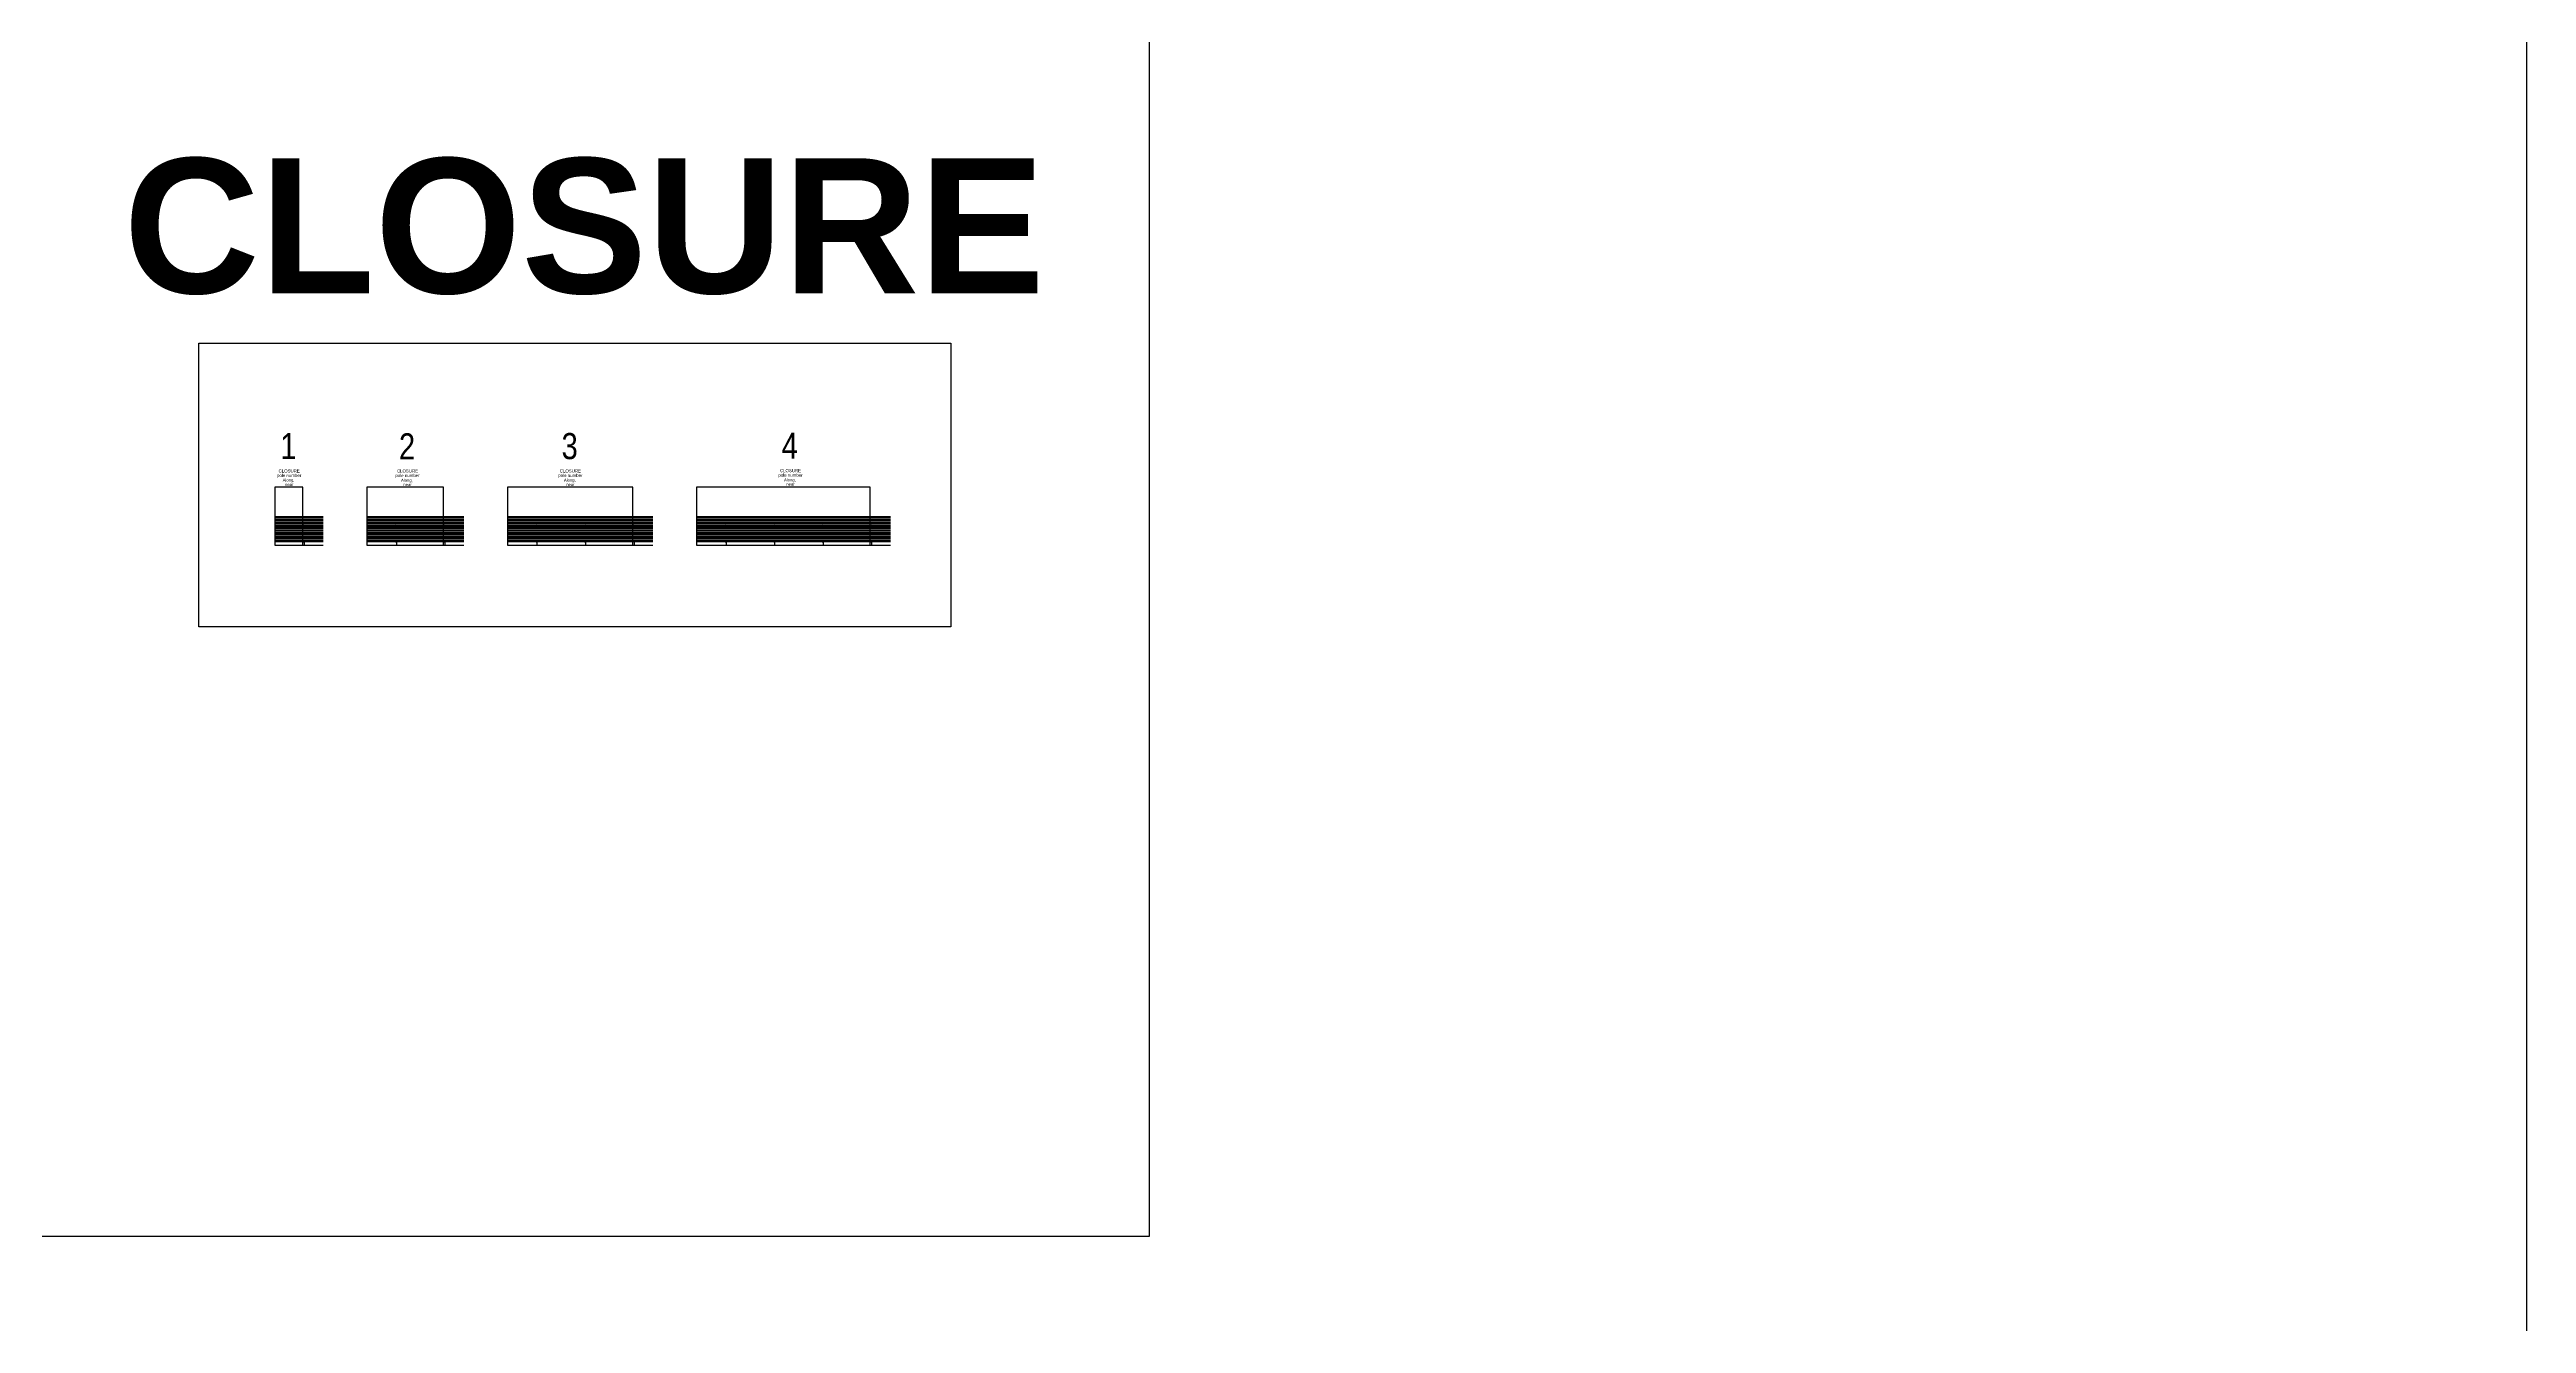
# Model space of a CAD drawing. Extents: x -663610 to -207124, y 70878 to 297551.
# Drawn here: x -250529 to -245787, y 78212 to 80651 of the extents above; entities that cross this region are included whole.
import ezdxf
from ezdxf.enums import TextEntityAlignment as Align

# ---------------------------------------------------------------- set-up
doc = ezdxf.new("R2010")
doc.units = 0
doc.header["$LTSCALE"] = 0.3
doc.layers.get('0').update_dxf_attribs({"linetype": 'CONTINUOUS'})
for name, color, linetype in [('BASEMAP', 7, 'CONTINUOUS'), ('Fiber Distribution', 7, 'CONTINUOUS'), ('Layer-assistant', 1, 'CONTINUOUS'), ('Network.conf-1', 50, 'CONTINUOUS')]:
    doc.layers.add(name, color=color, linetype=linetype)
doc.styles.add('Mark', font='arial.ttf', dxfattribs={"width": 0.8, "height": 2.5})
doc.styles.add('WMF-Arial Unicode MS0', font='')
doc.styles.add('仿宋', font='', dxfattribs={"width": 0.9})
doc.styles.get('WMF-Arial Unicode MS0').set_extended_font_data('Arial Unicode MS', bold=True)
doc.styles.get('仿宋').set_extended_font_data('FangSong_GB2312')

msp = doc.modelspace()

# ---------------------------------------------------------------- linework, layer by layer
at = {"layer": 'BASEMAP', "color": 152, "ltscale": 2, "true_color": 0x2776bb}
for points in [[(-245787.2, 70878.3), (-269522.5, 70878.3), (-269522.5, 85901.3), (-245787.2, 85901.3)], [(-255762.3, 83013.7), (-248424.4, 83013.7), (-248424.4, 78378.8), (-255762.3, 78378.8)], [(-250243.8, 80089.1), (-248803.8, 80089.1), (-248803.8, 79546.3), (-250243.8, 79546.3)]]:
    msp.add_lwpolyline(points, close=True, dxfattribs=at)
at = {"layer": 'Fiber Distribution', "color": 251, "lineweight": 5}
for p, q in [((-250098.3, 79757.3), (-250044.2, 79757.3)), ((-250098.3, 79755.2), (-250044.2, 79755.2)), ((-250098.3, 79753.1), (-250044.2, 79753.1)), ((-250098.3, 79751), (-250044.2, 79751)), ((-250098.3, 79748.9), (-250044.2, 79748.9)), ((-250098.3, 79746.7), (-250044.2, 79746.7)), ((-250098.3, 79744.6), (-250044.2, 79744.6)), ((-250098.3, 79742.5), (-250044.2, 79742.5)), ((-250098.3, 79740.4), (-250044.2, 79740.4)), ((-250098.3, 79738.3), (-250044.2, 79738.3)), ((-250098.3, 79736.2), (-250044.2, 79736.2)), ((-250098.3, 79734.1), (-250044.2, 79734.1)), ((-250098.3, 79734.1), (-250044.2, 79734.1)), ((-250098.3, 79732), (-250044.2, 79732)), ((-250098.3, 79729.8), (-250044.2, 79729.8)), ((-250098.3, 79727.7), (-250044.2, 79727.7)), ((-250098.3, 79725.6), (-250044.2, 79725.6)), ((-250098.3, 79723.5), (-250044.2, 79723.5)), ((-250098.3, 79721.4), (-250044.2, 79721.4)), ((-250098.3, 79719.3), (-250044.2, 79719.3)), ((-250098.3, 79717.2), (-250044.2, 79717.2)), ((-250044.2, 79757.3), (-250005.4, 79757.3)), ((-250044.2, 79755.2), (-250005.4, 79755.2)), ((-250044.2, 79753.1), (-250005.4, 79753.1)), ((-250044.2, 79751), (-250005.4, 79751)), ((-250044.2, 79748.9), (-250005.4, 79748.9)), ((-250044.2, 79746.7), (-250005.4, 79746.7)), ((-250044.2, 79744.6), (-250005.4, 79744.6)), ((-250044.2, 79742.5), (-250005.4, 79742.5)), ((-250044.2, 79740.4), (-250005.4, 79740.4)), ((-250044.2, 79738.3), (-250005.4, 79738.3)), ((-250044.2, 79736.2), (-250005.4, 79736.2)), ((-250044.2, 79734.1), (-250005.4, 79734.1)), ((-250044.2, 79734.1), (-250005.4, 79734.1)), ((-250044.2, 79734.1), (-250005.4, 79734.1)), ((-250044.2, 79734.1), (-250005.4, 79734.1)), ((-250044.2, 79734.1), (-250005.4, 79734.1)), ((-250044.2, 79732), (-250005.4, 79732)), ((-250044.2, 79732), (-250005.4, 79732)), ((-250044.2, 79729.8), (-250005.4, 79729.8)), ((-250044.2, 79729.8), (-250005.4, 79729.8)), ((-250044.2, 79729.8), (-250005.4, 79729.8)), ((-250044.2, 79727.7), (-250005.4, 79727.7)), ((-250044.2, 79725.6), (-250005.4, 79725.6)), ((-250044.2, 79723.5), (-250005.4, 79723.5)), ((-250044.2, 79721.4), (-250005.4, 79721.4)), ((-250044.2, 79719.3), (-250005.4, 79719.3)), ((-250044.2, 79717.2), (-250005.4, 79717.2)), ((-249921.9, 79757.3), (-249867.9, 79757.3)), ((-249921.9, 79755.2), (-249867.9, 79755.2)), ((-249921.9, 79753.1), (-249867.9, 79753.1)), ((-249921.9, 79751), (-249867.9, 79751)), ((-249921.9, 79748.9), (-249867.9, 79748.9)), ((-249921.9, 79746.7), (-249867.9, 79746.7)), ((-249921.9, 79744.6), (-249867.9, 79744.6)), ((-249921.9, 79742.5), (-249867.9, 79742.5)), ((-249921.9, 79740.4), (-249867.9, 79740.4)), ((-249921.9, 79738.3), (-249867.9, 79738.3)), ((-249921.9, 79736.2), (-249867.9, 79736.2)), ((-249921.9, 79734.1), (-249867.9, 79734.1)), ((-249921.9, 79734.1), (-249867.9, 79734.1)), ((-249921.9, 79732), (-249867.9, 79732)), ((-249921.9, 79729.8), (-249867.9, 79729.8)), ((-249921.9, 79727.7), (-249867.9, 79727.7)), ((-249921.9, 79725.6), (-249867.9, 79725.6)), ((-249921.9, 79723.5), (-249867.9, 79723.5)), ((-249921.9, 79721.4), (-249867.9, 79721.4)), ((-249921.9, 79719.3), (-249867.9, 79719.3)), ((-249921.9, 79717.2), (-249867.9, 79717.2)), ((-249867.9, 79757.3), (-249829.1, 79757.3)), ((-249867.9, 79755.2), (-249829.1, 79755.2)), ((-249867.9, 79753.1), (-249829.1, 79753.1)), ((-249867.9, 79751), (-249829.1, 79751)), ((-249867.9, 79748.9), (-249829.1, 79748.9)), ((-249867.9, 79746.7), (-249829.1, 79746.7)), ((-249867.9, 79744.6), (-249829.1, 79744.6)), ((-249867.9, 79742.5), (-249829.1, 79742.5)), ((-249867.9, 79740.4), (-249829.1, 79740.4)), ((-249867.9, 79738.3), (-249829.1, 79738.3)), ((-249867.9, 79736.2), (-249829.1, 79736.2)), ((-249867.9, 79734.1), (-249829.1, 79734.1)), ((-249867.9, 79734.1), (-249829.1, 79734.1)), ((-249867.9, 79734.1), (-249829.1, 79734.1)), ((-249867.9, 79734.1), (-249829.1, 79734.1)), ((-249867.9, 79734.1), (-249829.1, 79734.1)), ((-249867.9, 79732), (-249829.1, 79732)), ((-249867.9, 79732), (-249829.1, 79732)), ((-249867.9, 79729.8), (-249829.1, 79729.8)), ((-249867.9, 79729.8), (-249829.1, 79729.8)), ((-249867.9, 79729.8), (-249829.1, 79729.8)), ((-249867.9, 79727.7), (-249829.1, 79727.7)), ((-249867.9, 79725.6), (-249829.1, 79725.6)), ((-249867.9, 79723.5), (-249829.1, 79723.5)), ((-249867.9, 79721.4), (-249829.1, 79721.4)), ((-249867.9, 79719.3), (-249829.1, 79719.3)), ((-249867.9, 79717.2), (-249829.1, 79717.2)), ((-249829.1, 79757.3), (-249775.1, 79757.3)), ((-249829.1, 79755.2), (-249775.1, 79755.2)), ((-249829.1, 79753.1), (-249775.1, 79753.1)), ((-249829.1, 79751), (-249775.1, 79751)), ((-249829.1, 79748.9), (-249775.1, 79748.9)), ((-249829.1, 79746.7), (-249775.1, 79746.7)), ((-249829.1, 79744.6), (-249775.1, 79744.6)), ((-249829.1, 79742.5), (-249775.1, 79742.5)), ((-249829.1, 79740.4), (-249775.1, 79740.4)), ((-249829.1, 79738.3), (-249775.1, 79738.3)), ((-249829.1, 79736.2), (-249775.1, 79736.2)), ((-249829.1, 79734.1), (-249775.1, 79734.1)), ((-249829.1, 79734.1), (-249775.1, 79734.1)), ((-249829.1, 79732), (-249775.1, 79732)), ((-249829.1, 79729.8), (-249775.1, 79729.8)), ((-249829.1, 79727.7), (-249775.1, 79727.7)), ((-249829.1, 79725.6), (-249775.1, 79725.6)), ((-249829.1, 79723.5), (-249775.1, 79723.5)), ((-249829.1, 79721.4), (-249775.1, 79721.4)), ((-249829.1, 79719.3), (-249775.1, 79719.3)), ((-249829.1, 79717.2), (-249775.1, 79717.2)), ((-249775.1, 79757.3), (-249736.2, 79757.3)), ((-249775.1, 79755.2), (-249736.2, 79755.2)), ((-249775.1, 79753.1), (-249736.2, 79753.1)), ((-249775.1, 79751), (-249736.2, 79751)), ((-249775.1, 79748.9), (-249736.2, 79748.9)), ((-249775.1, 79746.7), (-249736.2, 79746.7)), ((-249775.1, 79744.6), (-249736.2, 79744.6)), ((-249775.1, 79742.5), (-249736.2, 79742.5)), ((-249775.1, 79740.4), (-249736.2, 79740.4)), ((-249775.1, 79738.3), (-249736.2, 79738.3)), ((-249775.1, 79736.2), (-249736.2, 79736.2)), ((-249775.1, 79734.1), (-249736.2, 79734.1)), ((-249775.1, 79734.1), (-249736.2, 79734.1)), ((-249775.1, 79734.1), (-249736.2, 79734.1)), ((-249775.1, 79734.1), (-249736.2, 79734.1)), ((-249775.1, 79734.1), (-249736.2, 79734.1)), ((-249775.1, 79732), (-249736.2, 79732)), ((-249775.1, 79732), (-249736.2, 79732)), ((-249775.1, 79729.8), (-249736.2, 79729.8)), ((-249775.1, 79729.8), (-249736.2, 79729.8)), ((-249775.1, 79729.8), (-249736.2, 79729.8)), ((-249775.1, 79727.7), (-249736.2, 79727.7)), ((-249775.1, 79725.6), (-249736.2, 79725.6)), ((-249775.1, 79723.5), (-249736.2, 79723.5)), ((-249775.1, 79721.4), (-249736.2, 79721.4)), ((-249775.1, 79719.3), (-249736.2, 79719.3)), ((-249775.1, 79717.2), (-249736.2, 79717.2)), ((-249652.7, 79757.3), (-249598.7, 79757.3)), ((-249652.7, 79755.2), (-249598.7, 79755.2)), ((-249652.7, 79753.1), (-249598.7, 79753.1)), ((-249652.7, 79751), (-249598.7, 79751)), ((-249652.7, 79748.9), (-249598.7, 79748.9)), ((-249652.7, 79746.7), (-249598.7, 79746.7)), ((-249652.7, 79744.6), (-249598.7, 79744.6)), ((-249652.7, 79742.5), (-249598.7, 79742.5)), ((-249652.7, 79740.4), (-249598.7, 79740.4)), ((-249652.7, 79738.3), (-249598.7, 79738.3)), ((-249652.7, 79736.2), (-249598.7, 79736.2)), ((-249652.7, 79734.1), (-249598.7, 79734.1)), ((-249652.7, 79734.1), (-249598.7, 79734.1)), ((-249652.7, 79732), (-249598.7, 79732)), ((-249652.7, 79729.8), (-249598.7, 79729.8)), ((-249652.7, 79727.7), (-249598.7, 79727.7)), ((-249652.7, 79725.6), (-249598.7, 79725.6)), ((-249652.7, 79723.5), (-249598.7, 79723.5)), ((-249652.7, 79721.4), (-249598.7, 79721.4)), ((-249652.7, 79719.3), (-249598.7, 79719.3)), ((-249652.7, 79717.2), (-249598.7, 79717.2)), ((-249598.7, 79757.3), (-249559.9, 79757.3)), ((-249598.7, 79755.2), (-249559.9, 79755.2)), ((-249598.7, 79753.1), (-249559.9, 79753.1)), ((-249598.7, 79751), (-249559.9, 79751)), ((-249598.7, 79748.9), (-249559.9, 79748.9)), ((-249598.7, 79746.7), (-249559.9, 79746.7)), ((-249598.7, 79744.6), (-249559.9, 79744.6)), ((-249598.7, 79742.5), (-249559.9, 79742.5)), ((-249598.7, 79740.4), (-249559.9, 79740.4)), ((-249598.7, 79738.3), (-249559.9, 79738.3)), ((-249598.7, 79736.2), (-249559.9, 79736.2)), ((-249598.7, 79734.1), (-249559.9, 79734.1)), ((-249598.7, 79734.1), (-249559.9, 79734.1)), ((-249598.7, 79734.1), (-249559.9, 79734.1)), ((-249598.7, 79734.1), (-249559.9, 79734.1)), ((-249598.7, 79734.1), (-249559.9, 79734.1)), ((-249598.7, 79732), (-249559.9, 79732)), ((-249598.7, 79732), (-249559.9, 79732)), ((-249598.7, 79729.8), (-249559.9, 79729.8)), ((-249598.7, 79729.8), (-249559.9, 79729.8)), ((-249598.7, 79729.8), (-249559.9, 79729.8)), ((-249598.7, 79727.7), (-249559.9, 79727.7)), ((-249598.7, 79725.6), (-249559.9, 79725.6)), ((-249598.7, 79723.5), (-249559.9, 79723.5)), ((-249598.7, 79721.4), (-249559.9, 79721.4)), ((-249598.7, 79719.3), (-249559.9, 79719.3)), ((-249598.7, 79717.2), (-249559.9, 79717.2)), ((-249559.9, 79757.3), (-249505.9, 79757.3)), ((-249559.9, 79755.2), (-249505.9, 79755.2)), ((-249559.9, 79753.1), (-249505.9, 79753.1)), ((-249559.9, 79751), (-249505.9, 79751)), ((-249559.9, 79748.9), (-249505.9, 79748.9)), ((-249559.9, 79746.7), (-249505.9, 79746.7)), ((-249559.9, 79744.6), (-249505.9, 79744.6)), ((-249559.9, 79742.5), (-249505.9, 79742.5)), ((-249559.9, 79740.4), (-249505.9, 79740.4)), ((-249559.9, 79738.3), (-249505.9, 79738.3)), ((-249559.9, 79736.2), (-249505.9, 79736.2)), ((-249559.9, 79734.1), (-249505.9, 79734.1)), ((-249559.9, 79734.1), (-249505.9, 79734.1)), ((-249559.9, 79732), (-249505.9, 79732)), ((-249559.9, 79729.8), (-249505.9, 79729.8)), ((-249559.9, 79727.7), (-249505.9, 79727.7)), ((-249559.9, 79725.6), (-249505.9, 79725.6)), ((-249559.9, 79723.5), (-249505.9, 79723.5)), ((-249559.9, 79721.4), (-249505.9, 79721.4)), ((-249559.9, 79719.3), (-249505.9, 79719.3)), ((-249559.9, 79717.2), (-249505.9, 79717.2)), ((-249505.9, 79757.3), (-249467, 79757.3)), ((-249505.9, 79755.2), (-249467, 79755.2)), ((-249505.9, 79753.1), (-249467, 79753.1)), ((-249505.9, 79751), (-249467, 79751)), ((-249505.9, 79748.9), (-249467, 79748.9)), ((-249505.9, 79746.7), (-249467, 79746.7)), ((-249505.9, 79744.6), (-249467, 79744.6)), ((-249505.9, 79742.5), (-249467, 79742.5)), ((-249505.9, 79740.4), (-249467, 79740.4)), ((-249505.9, 79738.3), (-249467, 79738.3)), ((-249505.9, 79736.2), (-249467, 79736.2)), ((-249505.9, 79734.1), (-249467, 79734.1)), ((-249505.9, 79734.1), (-249467, 79734.1)), ((-249505.9, 79734.1), (-249467, 79734.1)), ((-249505.9, 79734.1), (-249467, 79734.1)), ((-249505.9, 79734.1), (-249467, 79734.1)), ((-249505.9, 79732), (-249467, 79732)), ((-249505.9, 79732), (-249467, 79732)), ((-249505.9, 79729.8), (-249467, 79729.8)), ((-249505.9, 79729.8), (-249467, 79729.8)), ((-249505.9, 79729.8), (-249467, 79729.8)), ((-249505.9, 79727.7), (-249467, 79727.7)), ((-249505.9, 79725.6), (-249467, 79725.6)), ((-249505.9, 79723.5), (-249467, 79723.5)), ((-249505.9, 79721.4), (-249467, 79721.4)), ((-249505.9, 79719.3), (-249467, 79719.3)), ((-249505.9, 79717.2), (-249467, 79717.2)), ((-249467, 79757.3), (-249413, 79757.3)), ((-249467, 79755.2), (-249413, 79755.2)), ((-249467, 79753.1), (-249413, 79753.1)), ((-249467, 79751), (-249413, 79751)), ((-249467, 79748.9), (-249413, 79748.9)), ((-249467, 79746.7), (-249413, 79746.7)), ((-249467, 79744.6), (-249413, 79744.6)), ((-249467, 79742.5), (-249413, 79742.5)), ((-249467, 79740.4), (-249413, 79740.4)), ((-249467, 79738.3), (-249413, 79738.3)), ((-249467, 79736.2), (-249413, 79736.2)), ((-249467, 79734.1), (-249413, 79734.1)), ((-249467, 79734.1), (-249413, 79734.1)), ((-249467, 79732), (-249413, 79732)), ((-249467, 79729.8), (-249413, 79729.8)), ((-249467, 79727.7), (-249413, 79727.7)), ((-249467, 79725.6), (-249413, 79725.6)), ((-249467, 79723.5), (-249413, 79723.5)), ((-249467, 79721.4), (-249413, 79721.4)), ((-249467, 79719.3), (-249413, 79719.3)), ((-249467, 79717.2), (-249413, 79717.2)), ((-249413, 79757.3), (-249374.1, 79757.3)), ((-249413, 79755.2), (-249374.1, 79755.2)), ((-249413, 79753.1), (-249374.1, 79753.1)), ((-249413, 79751), (-249374.1, 79751)), ((-249413, 79748.9), (-249374.1, 79748.9)), ((-249413, 79746.7), (-249374.1, 79746.7)), ((-249413, 79744.6), (-249374.1, 79744.6)), ((-249413, 79742.5), (-249374.1, 79742.5)), ((-249413, 79740.4), (-249374.1, 79740.4)), ((-249413, 79738.3), (-249374.1, 79738.3)), ((-249413, 79736.2), (-249374.1, 79736.2)), ((-249413, 79734.1), (-249374.1, 79734.1)), ((-249413, 79734.1), (-249374.1, 79734.1)), ((-249413, 79734.1), (-249374.1, 79734.1)), ((-249413, 79734.1), (-249374.1, 79734.1)), ((-249413, 79734.1), (-249374.1, 79734.1)), ((-249413, 79732), (-249374.1, 79732)), ((-249413, 79732), (-249374.1, 79732)), ((-249413, 79729.8), (-249374.1, 79729.8)), ((-249413, 79729.8), (-249374.1, 79729.8)), ((-249413, 79729.8), (-249374.1, 79729.8)), ((-249413, 79727.7), (-249374.1, 79727.7)), ((-249413, 79725.6), (-249374.1, 79725.6)), ((-249413, 79723.5), (-249374.1, 79723.5)), ((-249413, 79721.4), (-249374.1, 79721.4)), ((-249413, 79719.3), (-249374.1, 79719.3)), ((-249413, 79717.2), (-249374.1, 79717.2)), ((-249290.7, 79757.3), (-249236.7, 79757.3)), ((-249290.7, 79755.2), (-249236.7, 79755.2)), ((-249290.7, 79753.1), (-249236.7, 79753.1)), ((-249290.7, 79751), (-249236.7, 79751)), ((-249290.7, 79748.9), (-249236.7, 79748.9)), ((-249290.7, 79746.7), (-249236.7, 79746.7)), ((-249290.7, 79744.6), (-249236.7, 79744.6)), ((-249290.7, 79742.5), (-249236.7, 79742.5)), ((-249290.7, 79740.4), (-249236.7, 79740.4)), ((-249290.7, 79738.3), (-249236.7, 79738.3)), ((-249290.7, 79736.2), (-249236.7, 79736.2)), ((-249290.7, 79734.1), (-249236.7, 79734.1)), ((-249290.7, 79734.1), (-249236.7, 79734.1)), ((-249290.7, 79732), (-249236.7, 79732)), ((-249290.7, 79729.8), (-249236.7, 79729.8)), ((-249290.7, 79727.7), (-249236.7, 79727.7)), ((-249290.7, 79725.6), (-249236.7, 79725.6)), ((-249290.7, 79723.5), (-249236.7, 79723.5)), ((-249290.7, 79721.4), (-249236.7, 79721.4)), ((-249290.7, 79719.3), (-249236.7, 79719.3)), ((-249290.7, 79717.2), (-249236.7, 79717.2)), ((-249236.7, 79757.3), (-249197.8, 79757.3)), ((-249236.7, 79755.2), (-249197.8, 79755.2)), ((-249236.7, 79753.1), (-249197.8, 79753.1)), ((-249236.7, 79751), (-249197.8, 79751)), ((-249236.7, 79748.9), (-249197.8, 79748.9)), ((-249236.7, 79746.7), (-249197.8, 79746.7)), ((-249236.7, 79744.6), (-249197.8, 79744.6)), ((-249236.7, 79742.5), (-249197.8, 79742.5)), ((-249236.7, 79740.4), (-249197.8, 79740.4)), ((-249236.7, 79738.3), (-249197.8, 79738.3)), ((-249236.7, 79736.2), (-249197.8, 79736.2)), ((-249236.7, 79734.1), (-249197.8, 79734.1)), ((-249236.7, 79734.1), (-249197.8, 79734.1)), ((-249236.7, 79734.1), (-249197.8, 79734.1)), ((-249236.7, 79734.1), (-249197.8, 79734.1)), ((-249236.7, 79734.1), (-249197.8, 79734.1)), ((-249236.7, 79732), (-249197.8, 79732)), ((-249236.7, 79732), (-249197.8, 79732)), ((-249236.7, 79729.8), (-249197.8, 79729.8)), ((-249236.7, 79729.8), (-249197.8, 79729.8)), ((-249236.7, 79729.8), (-249197.8, 79729.8)), ((-249236.7, 79727.7), (-249197.8, 79727.7)), ((-249236.7, 79725.6), (-249197.8, 79725.6)), ((-249236.7, 79723.5), (-249197.8, 79723.5)), ((-249236.7, 79721.4), (-249197.8, 79721.4)), ((-249236.7, 79719.3), (-249197.8, 79719.3)), ((-249236.7, 79717.2), (-249197.8, 79717.2)), ((-249197.8, 79757.3), (-249143.8, 79757.3)), ((-249197.8, 79755.2), (-249143.8, 79755.2)), ((-249197.8, 79753.1), (-249143.8, 79753.1)), ((-249197.8, 79751), (-249143.8, 79751)), ((-249197.8, 79748.9), (-249143.8, 79748.9)), ((-249197.8, 79746.7), (-249143.8, 79746.7)), ((-249197.8, 79744.6), (-249143.8, 79744.6)), ((-249197.8, 79742.5), (-249143.8, 79742.5)), ((-249197.8, 79740.4), (-249143.8, 79740.4)), ((-249197.8, 79738.3), (-249143.8, 79738.3)), ((-249197.8, 79736.2), (-249143.8, 79736.2)), ((-249197.8, 79734.1), (-249143.8, 79734.1)), ((-249197.8, 79734.1), (-249143.8, 79734.1)), ((-249197.8, 79732), (-249143.8, 79732)), ((-249197.8, 79729.8), (-249143.8, 79729.8)), ((-249197.8, 79727.7), (-249143.8, 79727.7)), ((-249197.8, 79725.6), (-249143.8, 79725.6)), ((-249197.8, 79723.5), (-249143.8, 79723.5)), ((-249197.8, 79721.4), (-249143.8, 79721.4)), ((-249197.8, 79719.3), (-249143.8, 79719.3)), ((-249197.8, 79717.2), (-249143.8, 79717.2)), ((-249143.8, 79757.3), (-249104.9, 79757.3)), ((-249143.8, 79755.2), (-249104.9, 79755.2)), ((-249143.8, 79753.1), (-249104.9, 79753.1)), ((-249143.8, 79751), (-249104.9, 79751)), ((-249143.8, 79748.9), (-249104.9, 79748.9)), ((-249143.8, 79746.7), (-249104.9, 79746.7)), ((-249143.8, 79744.6), (-249104.9, 79744.6)), ((-249143.8, 79742.5), (-249104.9, 79742.5)), ((-249143.8, 79740.4), (-249104.9, 79740.4)), ((-249143.8, 79738.3), (-249104.9, 79738.3)), ((-249143.8, 79736.2), (-249104.9, 79736.2)), ((-249143.8, 79734.1), (-249104.9, 79734.1)), ((-249143.8, 79734.1), (-249104.9, 79734.1)), ((-249143.8, 79734.1), (-249104.9, 79734.1)), ((-249143.8, 79734.1), (-249104.9, 79734.1)), ((-249143.8, 79734.1), (-249104.9, 79734.1)), ((-249143.8, 79732), (-249104.9, 79732)), ((-249143.8, 79732), (-249104.9, 79732)), ((-249143.8, 79729.8), (-249104.9, 79729.8)), ((-249143.8, 79729.8), (-249104.9, 79729.8)), ((-249143.8, 79729.8), (-249104.9, 79729.8)), ((-249143.8, 79727.7), (-249104.9, 79727.7)), ((-249143.8, 79725.6), (-249104.9, 79725.6)), ((-249143.8, 79723.5), (-249104.9, 79723.5)), ((-249143.8, 79721.4), (-249104.9, 79721.4)), ((-249143.8, 79719.3), (-249104.9, 79719.3)), ((-249143.8, 79717.2), (-249104.9, 79717.2)), ((-249104.9, 79757.3), (-249050.9, 79757.3)), ((-249104.9, 79755.2), (-249050.9, 79755.2)), ((-249104.9, 79753.1), (-249050.9, 79753.1)), ((-249104.9, 79751), (-249050.9, 79751)), ((-249104.9, 79748.9), (-249050.9, 79748.9)), ((-249104.9, 79746.7), (-249050.9, 79746.7)), ((-249104.9, 79744.6), (-249050.9, 79744.6)), ((-249104.9, 79742.5), (-249050.9, 79742.5)), ((-249104.9, 79740.4), (-249050.9, 79740.4)), ((-249104.9, 79738.3), (-249050.9, 79738.3)), ((-249104.9, 79736.2), (-249050.9, 79736.2)), ((-249104.9, 79734.1), (-249050.9, 79734.1)), ((-249104.9, 79734.1), (-249050.9, 79734.1)), ((-249104.9, 79732), (-249050.9, 79732)), ((-249104.9, 79729.8), (-249050.9, 79729.8)), ((-249104.9, 79727.7), (-249050.9, 79727.7)), ((-249104.9, 79725.6), (-249050.9, 79725.6)), ((-249104.9, 79723.5), (-249050.9, 79723.5)), ((-249104.9, 79721.4), (-249050.9, 79721.4)), ((-249104.9, 79719.3), (-249050.9, 79719.3)), ((-249104.9, 79717.2), (-249050.9, 79717.2)), ((-249050.9, 79757.3), (-249012, 79757.3)), ((-249050.9, 79755.2), (-249012, 79755.2)), ((-249050.9, 79753.1), (-249012, 79753.1)), ((-249050.9, 79751), (-249012, 79751)), ((-249050.9, 79748.9), (-249012, 79748.9)), ((-249050.9, 79746.7), (-249012, 79746.7)), ((-249050.9, 79744.6), (-249012, 79744.6)), ((-249050.9, 79742.5), (-249012, 79742.5)), ((-249050.9, 79740.4), (-249012, 79740.4)), ((-249050.9, 79738.3), (-249012, 79738.3)), ((-249050.9, 79736.2), (-249012, 79736.2)), ((-249050.9, 79734.1), (-249012, 79734.1)), ((-249050.9, 79734.1), (-249012, 79734.1)), ((-249050.9, 79734.1), (-249012, 79734.1)), ((-249050.9, 79734.1), (-249012, 79734.1)), ((-249050.9, 79734.1), (-249012, 79734.1)), ((-249050.9, 79732), (-249012, 79732)), ((-249050.9, 79732), (-249012, 79732)), ((-249050.9, 79729.8), (-249012, 79729.8)), ((-249050.9, 79729.8), (-249012, 79729.8)), ((-249050.9, 79729.8), (-249012, 79729.8)), ((-249050.9, 79727.7), (-249012, 79727.7)), ((-249050.9, 79725.6), (-249012, 79725.6)), ((-249050.9, 79723.5), (-249012, 79723.5)), ((-249050.9, 79721.4), (-249012, 79721.4)), ((-249050.9, 79719.3), (-249012, 79719.3)), ((-249050.9, 79717.2), (-249012, 79717.2)), ((-249012, 79757.3), (-248958, 79757.3)), ((-249012, 79755.2), (-248958, 79755.2)), ((-249012, 79753.1), (-248958, 79753.1)), ((-249012, 79751), (-248958, 79751)), ((-249012, 79748.9), (-248958, 79748.9)), ((-249012, 79746.7), (-248958, 79746.7)), ((-249012, 79744.6), (-248958, 79744.6)), ((-249012, 79742.5), (-248958, 79742.5)), ((-249012, 79740.4), (-248958, 79740.4)), ((-249012, 79738.3), (-248958, 79738.3)), ((-249012, 79736.2), (-248958, 79736.2)), ((-249012, 79734.1), (-248958, 79734.1)), ((-249012, 79734.1), (-248958, 79734.1)), ((-249012, 79732), (-248958, 79732)), ((-249012, 79729.8), (-248958, 79729.8)), ((-249012, 79727.7), (-248958, 79727.7)), ((-249012, 79725.6), (-248958, 79725.6)), ((-249012, 79723.5), (-248958, 79723.5)), ((-249012, 79721.4), (-248958, 79721.4)), ((-249012, 79719.3), (-248958, 79719.3)), ((-249012, 79717.2), (-248958, 79717.2)), ((-248958, 79757.3), (-248919.1, 79757.3)), ((-248958, 79755.2), (-248919.1, 79755.2)), ((-248958, 79753.1), (-248919.1, 79753.1)), ((-248958, 79751), (-248919.1, 79751)), ((-248958, 79748.9), (-248919.1, 79748.9)), ((-248958, 79746.7), (-248919.1, 79746.7)), ((-248958, 79744.6), (-248919.1, 79744.6)), ((-248958, 79742.5), (-248919.1, 79742.5)), ((-248958, 79740.4), (-248919.1, 79740.4)), ((-248958, 79738.3), (-248919.1, 79738.3)), ((-248958, 79736.2), (-248919.1, 79736.2)), ((-248958, 79734.1), (-248919.1, 79734.1)), ((-248958, 79734.1), (-248919.1, 79734.1)), ((-248958, 79734.1), (-248919.1, 79734.1)), ((-248958, 79734.1), (-248919.1, 79734.1)), ((-248958, 79734.1), (-248919.1, 79734.1)), ((-248958, 79732), (-248919.1, 79732)), ((-248958, 79732), (-248919.1, 79732)), ((-248958, 79729.8), (-248919.1, 79729.8)), ((-248958, 79729.8), (-248919.1, 79729.8)), ((-248958, 79729.8), (-248919.1, 79729.8)), ((-248958, 79727.7), (-248919.1, 79727.7)), ((-248958, 79725.6), (-248919.1, 79725.6)), ((-248958, 79723.5), (-248919.1, 79723.5)), ((-248958, 79721.4), (-248919.1, 79721.4)), ((-248958, 79719.3), (-248919.1, 79719.3)), ((-248958, 79717.2), (-248919.1, 79717.2)), ((-250098.3, 79715), (-250044.2, 79715)), ((-250098.3, 79712.9), (-250044.2, 79712.9)), ((-250098.3, 79712.9), (-250044.2, 79712.9)), ((-250098.3, 79710.8), (-250044.2, 79710.8)), ((-250098.3, 79708.7), (-250044.2, 79708.7)), ((-250098.3, 79708.7), (-250044.2, 79708.7)), ((-250044.2, 79715), (-250005.4, 79715)), ((-250044.2, 79712.9), (-250005.4, 79712.9)), ((-250044.2, 79712.9), (-250005.4, 79712.9)), ((-250044.2, 79710.8), (-250005.4, 79710.8)), ((-250044.2, 79708.7), (-250005.4, 79708.7)), ((-250044.2, 79708.7), (-250005.4, 79708.7)), ((-249921.9, 79715), (-249867.9, 79715)), ((-249921.9, 79712.9), (-249867.9, 79712.9)), ((-249921.9, 79712.9), (-249867.9, 79712.9)), ((-249921.9, 79710.8), (-249867.9, 79710.8)), ((-249921.9, 79708.7), (-249867.9, 79708.7)), ((-249921.9, 79708.7), (-249867.9, 79708.7)), ((-249867.9, 79715), (-249829.1, 79715)), ((-249867.9, 79712.9), (-249829.1, 79712.9)), ((-249867.9, 79712.9), (-249829.1, 79712.9)), ((-249867.9, 79710.8), (-249829.1, 79710.8)), ((-249867.9, 79708.7), (-249829.1, 79708.7)), ((-249867.9, 79708.7), (-249829.1, 79708.7)), ((-249829.1, 79715), (-249775.1, 79715)), ((-249829.1, 79712.9), (-249775.1, 79712.9)), ((-249829.1, 79712.9), (-249775.1, 79712.9)), ((-249829.1, 79710.8), (-249775.1, 79710.8)), ((-249829.1, 79708.7), (-249775.1, 79708.7)), ((-249829.1, 79708.7), (-249775.1, 79708.7)), ((-249775.1, 79715), (-249736.2, 79715)), ((-249775.1, 79712.9), (-249736.2, 79712.9)), ((-249775.1, 79712.9), (-249736.2, 79712.9)), ((-249775.1, 79710.8), (-249736.2, 79710.8)), ((-249775.1, 79708.7), (-249736.2, 79708.7)), ((-249775.1, 79708.7), (-249736.2, 79708.7)), ((-249652.7, 79715), (-249598.7, 79715)), ((-249652.7, 79712.9), (-249598.7, 79712.9)), ((-249652.7, 79712.9), (-249598.7, 79712.9)), ((-249652.7, 79710.8), (-249598.7, 79710.8)), ((-249652.7, 79708.7), (-249598.7, 79708.7)), ((-249652.7, 79708.7), (-249598.7, 79708.7)), ((-249598.7, 79715), (-249559.9, 79715)), ((-249598.7, 79712.9), (-249559.9, 79712.9)), ((-249598.7, 79712.9), (-249559.9, 79712.9)), ((-249598.7, 79710.8), (-249559.9, 79710.8)), ((-249598.7, 79708.7), (-249559.9, 79708.7)), ((-249598.7, 79708.7), (-249559.9, 79708.7)), ((-249559.9, 79715), (-249505.9, 79715)), ((-249559.9, 79712.9), (-249505.9, 79712.9)), ((-249559.9, 79712.9), (-249505.9, 79712.9)), ((-249559.9, 79710.8), (-249505.9, 79710.8)), ((-249559.9, 79708.7), (-249505.9, 79708.7)), ((-249559.9, 79708.7), (-249505.9, 79708.7)), ((-249505.9, 79715), (-249467, 79715)), ((-249505.9, 79712.9), (-249467, 79712.9)), ((-249505.9, 79712.9), (-249467, 79712.9)), ((-249505.9, 79710.8), (-249467, 79710.8)), ((-249505.9, 79708.7), (-249467, 79708.7)), ((-249505.9, 79708.7), (-249467, 79708.7)), ((-249467, 79715), (-249413, 79715)), ((-249467, 79712.9), (-249413, 79712.9)), ((-249467, 79712.9), (-249413, 79712.9)), ((-249467, 79710.8), (-249413, 79710.8)), ((-249467, 79708.7), (-249413, 79708.7)), ((-249467, 79708.7), (-249413, 79708.7)), ((-249413, 79715), (-249374.1, 79715)), ((-249413, 79712.9), (-249374.1, 79712.9)), ((-249413, 79712.9), (-249374.1, 79712.9)), ((-249413, 79710.8), (-249374.1, 79710.8)), ((-249413, 79708.7), (-249374.1, 79708.7)), ((-249413, 79708.7), (-249374.1, 79708.7)), ((-249290.7, 79715), (-249236.7, 79715)), ((-249290.7, 79712.9), (-249236.7, 79712.9)), ((-249290.7, 79712.9), (-249236.7, 79712.9)), ((-249290.7, 79710.8), (-249236.7, 79710.8)), ((-249290.7, 79708.7), (-249236.7, 79708.7)), ((-249290.7, 79708.7), (-249236.7, 79708.7)), ((-249236.7, 79715), (-249197.8, 79715)), ((-249236.7, 79712.9), (-249197.8, 79712.9)), ((-249236.7, 79712.9), (-249197.8, 79712.9)), ((-249236.7, 79710.8), (-249197.8, 79710.8)), ((-249236.7, 79708.7), (-249197.8, 79708.7)), ((-249236.7, 79708.7), (-249197.8, 79708.7)), ((-249197.8, 79715), (-249143.8, 79715)), ((-249197.8, 79712.9), (-249143.8, 79712.9)), ((-249197.8, 79712.9), (-249143.8, 79712.9)), ((-249197.8, 79710.8), (-249143.8, 79710.8)), ((-249197.8, 79708.7), (-249143.8, 79708.7)), ((-249197.8, 79708.7), (-249143.8, 79708.7)), ((-249143.8, 79715), (-249104.9, 79715)), ((-249143.8, 79712.9), (-249104.9, 79712.9)), ((-249143.8, 79712.9), (-249104.9, 79712.9)), ((-249143.8, 79710.8), (-249104.9, 79710.8)), ((-249143.8, 79708.7), (-249104.9, 79708.7)), ((-249143.8, 79708.7), (-249104.9, 79708.7)), ((-249104.9, 79715), (-249050.9, 79715)), ((-249104.9, 79712.9), (-249050.9, 79712.9)), ((-249104.9, 79712.9), (-249050.9, 79712.9)), ((-249104.9, 79710.8), (-249050.9, 79710.8)), ((-249104.9, 79708.7), (-249050.9, 79708.7)), ((-249104.9, 79708.7), (-249050.9, 79708.7)), ((-249050.9, 79715), (-249012, 79715)), ((-249050.9, 79712.9), (-249012, 79712.9)), ((-249050.9, 79712.9), (-249012, 79712.9)), ((-249050.9, 79710.8), (-249012, 79710.8)), ((-249050.9, 79708.7), (-249012, 79708.7)), ((-249050.9, 79708.7), (-249012, 79708.7)), ((-249012, 79715), (-248958, 79715)), ((-249012, 79712.9), (-248958, 79712.9)), ((-249012, 79712.9), (-248958, 79712.9)), ((-249012, 79710.8), (-248958, 79710.8)), ((-249012, 79708.7), (-248958, 79708.7)), ((-249012, 79708.7), (-248958, 79708.7)), ((-248958, 79715), (-248919.1, 79715)), ((-248958, 79712.9), (-248919.1, 79712.9)), ((-248958, 79712.9), (-248919.1, 79712.9)), ((-248958, 79710.8), (-248919.1, 79710.8)), ((-248958, 79708.7), (-248919.1, 79708.7)), ((-248958, 79708.7), (-248919.1, 79708.7))]:
    msp.add_line(p, q, dxfattribs=at)
at = {"layer": 'Layer-assistant', "color": 1}
for p, q in [((-250044.2, 79702.2), (-250005.4, 79702.2)), ((-250041.7, 79708.7), (-250041.7, 79702.2)), ((-249867.9, 79702.2), (-249829.1, 79702.2)), ((-249865.4, 79708.7), (-249865.4, 79702.2)), ((-249775.1, 79702.2), (-249736.2, 79702.2)), ((-249772.5, 79708.7), (-249772.5, 79702.2)), ((-249598.7, 79702.2), (-249559.9, 79702.2)), ((-249596.2, 79708.7), (-249596.2, 79702.2)), ((-249505.9, 79702.2), (-249467, 79702.2)), ((-249503.3, 79708.7), (-249503.3, 79702.2)), ((-249413, 79702.2), (-249374.1, 79702.2)), ((-249410.4, 79708.7), (-249410.4, 79702.2)), ((-249236.7, 79702.2), (-249197.8, 79702.2)), ((-249234.1, 79708.7), (-249234.1, 79702.2)), ((-249143.8, 79702.2), (-249104.9, 79702.2)), ((-249141.2, 79708.7), (-249141.2, 79702.2)), ((-249050.9, 79702.2), (-249012, 79702.2)), ((-249048.3, 79708.7), (-249048.3, 79702.2)), ((-248958, 79702.2), (-248919.1, 79702.2)), ((-248955.5, 79708.7), (-248955.5, 79702.2))]:
    msp.add_line(p, q, dxfattribs=at)
at = {"layer": 'Network.conf-1', "color": 5, "ltscale": 8}
for p, q in [((-249775.1, 79813.5), (-249921.9, 79813.5)), ((-249921.9, 79813.5), (-249921.9, 79702.2)), ((-249775.1, 79702.2), (-249775.1, 79813.5)), ((-249652.7, 79813.5), (-249652.7, 79702.2)), ((-249413, 79813.5), (-249652.7, 79813.5)), ((-249413, 79702.2), (-249413, 79813.5)), ((-249290.7, 79813.5), (-249290.7, 79702.2)), ((-248958, 79813.5), (-249290.7, 79813.5)), ((-248958, 79702.2), (-248958, 79813.5)), ((-249921.9, 79702.2), (-249775.1, 79702.2)), ((-249652.7, 79702.2), (-249413, 79702.2)), ((-249290.7, 79702.2), (-248958, 79702.2))]:
    msp.add_line(p, q, dxfattribs=at)
msp.add_lwpolyline([(-250098.3, 79702.2), (-250044.2, 79702.2), (-250044.2, 79813.5), (-250098.3, 79813.5)], close=True, dxfattribs=at)

# ---------------------------------------------------------------- texts
at = {"color": 1, "style": 'Mark', "width": 0.8}
for s, height, p in [('1', 50, (-250072, 79867.2)), ('2', 50, (-249845, 79866.7)), ('3', 50, (-249533.6, 79867.2)), ('4', 50, (-249112.2, 79867.8)), ('CLOSURE', 6, (-250070.7, 79841.6)), ('CLOSURE', 6, (-249844.1, 79841.5)), ('CLOSURE', 6, (-249532.3, 79841.6)), ('CLOSURE', 6, (-249110.9, 79842.2))]:
    msp.add_text(s, height=height, dxfattribs=at).set_placement(p, align=Align.CENTER)
at = {"color": 7, "style": 'Mark', "width": 0.8}
for s, height, p in [('pole number', 6, (-250070.7, 79833)), ('Along, ', 5.67, (-250070.7, 79824.2)), ('near', 5.67, (-250070.7, 79815.7)), ('pole number', 6, (-249844.1, 79832.8)), ('Along, ', 5.67, (-249844.1, 79824)), ('near', 5.67, (-249844.1, 79815.6)), ('pole number', 6, (-249532.3, 79833)), ('Along, ', 5.67, (-249532.3, 79824.2)), ('near', 5.67, (-249532.3, 79815.7)), ('pole number', 6, (-249110.9, 79833.6)), ('Along, ', 5.67, (-249110.9, 79824.7)), ('near', 5.67, (-249110.9, 79816.3))]:
    msp.add_text(s, height=height, dxfattribs=at).set_placement(p, align=Align.CENTER)
at = {"layer": 'BASEMAP', "color": 152, "ltscale": 2, "true_color": 0x2776bb, "style": 'WMF-Arial Unicode MS0'}
msp.add_text('CLOSURE', height=258.26, dxfattribs=at).set_placement((-249505.8, 80184.9), align=Align.CENTER)
at = {"layer": 'Layer-assistant', "color": 1, "style": '仿宋', "width": 0.9}
for s, p in [('10', (-250042.8, 79737.8)), ('11', (-250042.8, 79735.6)), ('12', (-250042.8, 79733.5)), ('13', (-250042.8, 79731.2)), ('16', (-250042.8, 79724.8)), ('17', (-250042.8, 79722.5)), ('19', (-250042.8, 79718.1)), ('14', (-250042.7, 79729.1)), ('18', (-250042.7, 79720.4)), ('20', (-250042.6, 79716)), ('15', (-250042.6, 79726.8)), ('9', (-250042.6, 79739.9)), ('10', (-249866.5, 79737.8)), ('11', (-249866.5, 79735.6)), ('13', (-249866.5, 79731.2)), ('16', (-249866.5, 79724.8)), ('12', (-249866.4, 79733.5)), ('14', (-249866.4, 79729.1)), ('17', (-249866.4, 79722.5)), ('18', (-249866.4, 79720.4)), ('19', (-249866.4, 79718.1)), ('20', (-249866.3, 79716)), ('15', (-249866.3, 79726.8)), ('9', (-249866.3, 79739.9)), ('10', (-249773.6, 79737.8)), ('11', (-249773.6, 79735.6)), ('12', (-249773.6, 79733.5)), ('13', (-249773.6, 79731.2)), ('16', (-249773.6, 79724.8)), ('17', (-249773.6, 79722.5)), ('19', (-249773.6, 79718.1)), ('14', (-249773.5, 79729.1)), ('18', (-249773.5, 79720.4)), ('20', (-249773.4, 79716)), ('15', (-249773.4, 79726.8)), ('9', (-249773.4, 79739.9)), ('10', (-249597.3, 79737.8)), ('11', (-249597.3, 79735.6)), ('12', (-249597.2, 79733.5)), ('13', (-249597.3, 79731.2)), ('16', (-249597.3, 79724.8)), ('17', (-249597.2, 79722.5)), ('19', (-249597.2, 79718.1)), ('14', (-249597.2, 79729.1)), ('18', (-249597.2, 79720.4)), ('20', (-249597.1, 79716)), ('15', (-249597.1, 79726.8)), ('9', (-249597.1, 79739.9)), ('10', (-249504.4, 79737.8)), ('11', (-249504.4, 79735.6)), ('12', (-249504.4, 79733.5)), ('13', (-249504.4, 79731.2)), ('16', (-249504.4, 79724.8)), ('17', (-249504.4, 79722.5)), ('19', (-249504.4, 79718.1)), ('14', (-249504.3, 79729.1)), ('18', (-249504.3, 79720.4)), ('20', (-249504.3, 79716)), ('15', (-249504.2, 79726.8)), ('9', (-249504.2, 79739.9)), ('10', (-249411.5, 79737.8)), ('11', (-249411.5, 79735.6)), ('12', (-249411.5, 79733.5)), ('13', (-249411.5, 79731.2)), ('16', (-249411.5, 79724.8)), ('17', (-249411.5, 79722.5)), ('19', (-249411.5, 79718.1)), ('14', (-249411.4, 79729.1)), ('18', (-249411.4, 79720.4)), ('20', (-249411.4, 79716)), ('15', (-249411.3, 79726.8)), ('9', (-249411.3, 79739.9)), ('10', (-249235.2, 79737.8)), ('11', (-249235.2, 79735.6)), ('12', (-249235.2, 79733.5)), ('13', (-249235.2, 79731.2)), ('16', (-249235.2, 79724.8)), ('17', (-249235.2, 79722.5)), ('19', (-249235.2, 79718.1)), ('14', (-249235.1, 79729.1)), ('18', (-249235.1, 79720.4)), ('20', (-249235.1, 79716)), ('15', (-249235, 79726.8)), ('9', (-249235, 79739.9)), ('10', (-249142.3, 79737.8)), ('11', (-249142.3, 79735.6)), ('12', (-249142.3, 79733.5)), ('13', (-249142.3, 79731.2)), ('16', (-249142.3, 79724.8)), ('17', (-249142.3, 79722.5)), ('19', (-249142.3, 79718.1)), ('14', (-249142.2, 79729.1)), ('18', (-249142.2, 79720.4)), ('20', (-249142.2, 79716)), ('15', (-249142.1, 79726.8)), ('9', (-249142.1, 79739.9)), ('10', (-249049.5, 79737.8)), ('11', (-249049.4, 79735.6)), ('12', (-249049.4, 79733.5)), ('13', (-249049.4, 79731.2)), ('16', (-249049.4, 79724.8)), ('17', (-249049.4, 79722.5)), ('18', (-249049.3, 79720.4)), ('19', (-249049.4, 79718.1)), ('14', (-249049.3, 79729.1)), ('20', (-249049.3, 79716)), ('15', (-249049.2, 79726.8)), ('9', (-249049.2, 79739.9)), ('10', (-248956.6, 79737.8)), ('11', (-248956.5, 79735.6)), ('12', (-248956.5, 79733.5)), ('13', (-248956.5, 79731.2)), ('16', (-248956.5, 79724.8)), ('17', (-248956.5, 79722.5)), ('18', (-248956.5, 79720.4)), ('19', (-248956.5, 79718.1)), ('14', (-248956.4, 79729.1)), ('20', (-248956.4, 79716)), ('15', (-248956.3, 79726.8)), ('9', (-248956.4, 79739.9)), ('21', (-250042.8, 79714)), ('22', (-250042.7, 79711.9)), ('23', (-250042.8, 79709.7)), ('24', (-250042.6, 79707.5)), ('21', (-249866.4, 79714)), ('22', (-249866.4, 79711.9)), ('23', (-249866.4, 79709.7)), ('24', (-249866.3, 79707.5)), ('21', (-249773.6, 79714)), ('22', (-249773.5, 79711.9)), ('23', (-249773.6, 79709.7)), ('24', (-249773.4, 79707.5)), ('21', (-249597.2, 79714)), ('22', (-249597.2, 79711.9)), ('23', (-249597.2, 79709.7)), ('24', (-249597.1, 79707.5)), ('21', (-249504.4, 79714)), ('22', (-249504.3, 79711.9)), ('23', (-249504.4, 79709.7)), ('24', (-249504.3, 79707.5)), ('21', (-249411.5, 79714)), ('22', (-249411.4, 79711.9)), ('23', (-249411.5, 79709.7)), ('24', (-249411.4, 79707.5)), ('21', (-249235.2, 79714)), ('22', (-249235.1, 79711.9)), ('23', (-249235.2, 79709.7)), ('24', (-249235.1, 79707.5)), ('21', (-249142.3, 79714)), ('22', (-249142.2, 79711.9)), ('23', (-249142.3, 79709.7)), ('24', (-249142.2, 79707.5)), ('21', (-249049.4, 79714)), ('22', (-249049.3, 79711.9)), ('23', (-249049.4, 79709.7)), ('24', (-249049.3, 79707.5)), ('21', (-248956.5, 79714)), ('23', (-248956.5, 79709.7)), ('22', (-248956.5, 79711.9)), ('24', (-248956.4, 79707.5))]:
    msp.add_text(s, height=1.7, dxfattribs=at).set_placement(p, align=Align.CENTER)
at = {"layer": 'Layer-assistant', "style": '仿宋', "width": 0.9}
for s, p in [('2', (-250042.8, 79754.8)), ('3', (-250042.8, 79752.5)), ('4', (-250042.8, 79750.4)), ('5', (-250042.8, 79748.1)), ('8', (-250042.8, 79741.7)), ('6', (-250042.7, 79746)), ('1', (-250042.6, 79756.8)), ('7', (-250042.6, 79743.7)), ('2', (-249866.5, 79754.8)), ('3', (-249866.5, 79752.5)), ('4', (-249866.4, 79750.4)), ('5', (-249866.5, 79748.1)), ('8', (-249866.5, 79741.7)), ('6', (-249866.4, 79746)), ('1', (-249866.3, 79756.8)), ('7', (-249866.3, 79743.7)), ('2', (-249773.6, 79754.8)), ('3', (-249773.6, 79752.5)), ('4', (-249773.6, 79750.4)), ('5', (-249773.6, 79748.1)), ('8', (-249773.6, 79741.7)), ('6', (-249773.5, 79746)), ('1', (-249773.4, 79756.8)), ('7', (-249773.4, 79743.7)), ('2', (-249597.3, 79754.8)), ('3', (-249597.3, 79752.5)), ('4', (-249597.2, 79750.4)), ('5', (-249597.3, 79748.1)), ('8', (-249597.3, 79741.7)), ('6', (-249597.2, 79746)), ('1', (-249597.1, 79756.8)), ('7', (-249597.1, 79743.7)), ('2', (-249504.4, 79754.8)), ('3', (-249504.4, 79752.5)), ('4', (-249504.4, 79750.4)), ('5', (-249504.4, 79748.1)), ('8', (-249504.4, 79741.7)), ('6', (-249504.3, 79746)), ('1', (-249504.2, 79756.8)), ('7', (-249504.2, 79743.7)), ('2', (-249411.5, 79754.8)), ('3', (-249411.5, 79752.5)), ('5', (-249411.5, 79748.1)), ('4', (-249411.5, 79750.4)), ('8', (-249411.5, 79741.7)), ('6', (-249411.4, 79746)), ('1', (-249411.3, 79756.8)), ('7', (-249411.3, 79743.7)), ('2', (-249235.2, 79754.8)), ('3', (-249235.2, 79752.5)), ('4', (-249235.2, 79750.4)), ('5', (-249235.2, 79748.1)), ('8', (-249235.2, 79741.7)), ('6', (-249235.1, 79746)), ('1', (-249235, 79756.8)), ('7', (-249235, 79743.7)), ('2', (-249142.3, 79754.8)), ('3', (-249142.3, 79752.5)), ('5', (-249142.3, 79748.1)), ('4', (-249142.3, 79750.4)), ('8', (-249142.3, 79741.7)), ('6', (-249142.2, 79746)), ('1', (-249142.1, 79756.8)), ('7', (-249142.1, 79743.7)), ('2', (-249049.5, 79754.8)), ('3', (-249049.4, 79752.5)), ('5', (-249049.4, 79748.1)), ('4', (-249049.4, 79750.4)), ('8', (-249049.4, 79741.7)), ('6', (-249049.3, 79746)), ('1', (-249049.2, 79756.8)), ('7', (-249049.2, 79743.7)), ('2', (-248956.6, 79754.8)), ('3', (-248956.5, 79752.5)), ('4', (-248956.5, 79750.4)), ('5', (-248956.5, 79748.1)), ('8', (-248956.5, 79741.7)), ('6', (-248956.4, 79746)), ('1', (-248956.4, 79756.8)), ('7', (-248956.3, 79743.7))]:
    msp.add_text(s, height=1.7, dxfattribs=at).set_placement(p, align=Align.CENTER)

doc.saveas('drawing.dxf')
